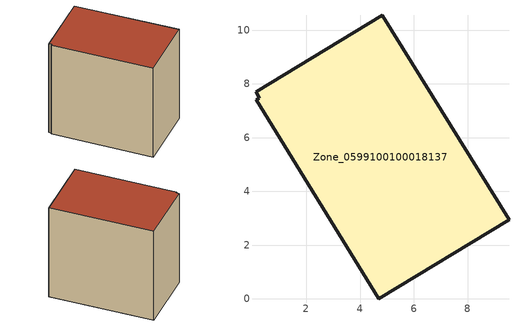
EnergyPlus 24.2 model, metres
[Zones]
Zone_0599100100018137
 floor ground (C_G): 4.7,0 0.13,7.41 0.24,7.47 0.13,7.71 4.82,10.56 9.54,2.95 z0
 wall outside (C_F): 4.7,0 9.54,2.95 4.82,10.56 0.13,7.71 0.24,7.47 0.13,7.41 4.7,0 z0:8.73
 roof outside (C_R): 0.13,7.41 4.7,0 9.54,2.95 4.82,10.56 0.13,7.71 0.24,7.47 z8.73
[BUILDING]
Pand.0599100100018137: North Axis=0; Terrain=City; Loads Convergence Tolerance Value=0.04; Temperature Convergence Tolerance Value=0.4; Solar Distribution=FullExterior; Maximum Number of Warmup Days=25; Minimum Number of Warmup Days=1
[Site:Location]
Rotterdam.The.Hague.AP_ZH_NLD Design_Conditions: Latitude=51.96; Longitude=4.45; Time Zone=1; Elevation=-4.5
[SITE:GROUNDTEMPERATURE:BUILDINGSURFACE]
18, 18, 18, 18, 18, 18, 18, 18, 18, 18, 18, 18
[MATERIAL] Thermal Absorptance=0.9; Solar Absorptance=0.7; Visible Absorptance=0.7
Name | Roughness | Thickness | Conductivity | Density | Specific Heat
G.TI.2015-2018 | MediumSmooth | 0.15 | 0.0428571 | 540 | 1210
F.TI.2015-2018 | Rough | 0.3 | 0.0666667 | 1920 | 840
R.TI.2015-2018 | MediumRough | 0.2 | 0.0333333 | 1500 | 1000
[CONSTRUCTION]
C_G: G.TI.2015-2018
C_F: F.TI.2015-2018
C_R: R.TI.2015-2018
[ZONE]
Zone_0599100100018137: Type=1; Multiplier=1; Ceiling Height=Autocalculate; Volume=Autocalculate; Floor Area=autocalculate; Part of Total Floor Area=Yes
[ZONEINFILTRATION:DESIGNFLOWRATE]
Infil_Zone_0599100100018137: Zone or ZoneList or Space or SpaceList=Zone_0599100100018137; Schedule=AlwaysOn; Design Flow Rate Calculation Method=Flow/Area; Flow Rate per Floor Area=0.0015; Constant Term Coefficient=1; Temperature Term Coefficient=0; Velocity Term Coefficient=0; Velocity Squared Term Coefficient=0
[HVACTEMPLATE:ZONE:IDEALLOADSAIRSYSTEM]
Zone_0599100100018137: Maximum Heating Supply Air Temperature=50; Minimum Cooling Supply Air Temperature=13; Maximum Heating Supply Air Humidity Ratio=0.0156; Minimum Cooling Supply Air Humidity Ratio=0.0077; Heating Limit=NoLimit; Cooling Limit=NoLimit; Dehumidification Control Type=ConstantSensibleHeatRatio; Cooling Sensible Heat Ratio=0.7; Dehumidification Setpoint=60; Humidification Control Type=None; Humidification Setpoint=30; Outdoor Air Method=None; Outdoor Air Flow Rate per Person=0.00944; Outdoor Air Flow Rate per Zone Floor Area=0; Outdoor Air Flow Rate per Zone=0; Demand Controlled Ventilation Type=None; Outdoor Air Economizer Type=NoEconomizer; Heat Recovery Type=None; Sensible Heat Recovery Effectiveness=0.7; Latent Heat Recovery Effectiveness=0.65
[ZONECONTROL:THERMOSTAT]
ThermostatControl_Zone_0599100100018137: Zone or ZoneList=Zone_0599100100018137; Control Type Schedule=DualSetpointControlType; Control 1=Thermostat_Zone_0599100100018137; Temperature Difference Between Cutout And Setpoint=0
[THERMOSTATSETPOINT:DUALSETPOINT]
Thermostat_Zone_0599100100018137: Heating Setpoint Temperature Schedule=HeatingSetpoint_Zone_0599100100018137; Cooling Setpoint Temperature Schedule=CoolingSetpoint_Zone_0599100100018137
[SCHEDULE:COMPACT]
HeatingSetpoint_Zone_0599100100018137: Through: 12/31, For: AllDays, Until: 24:00, 21
CoolingSetpoint_Zone_0599100100018137: Through: 12/31, For: AllDays, Until: 24:00, 24
DualSetpointControlType: Through: 12/31, For: AllDays, Until: 24:00, 4
AlwaysOn: Through: 12/31, For: AllDays, Until: 24:00, 1
